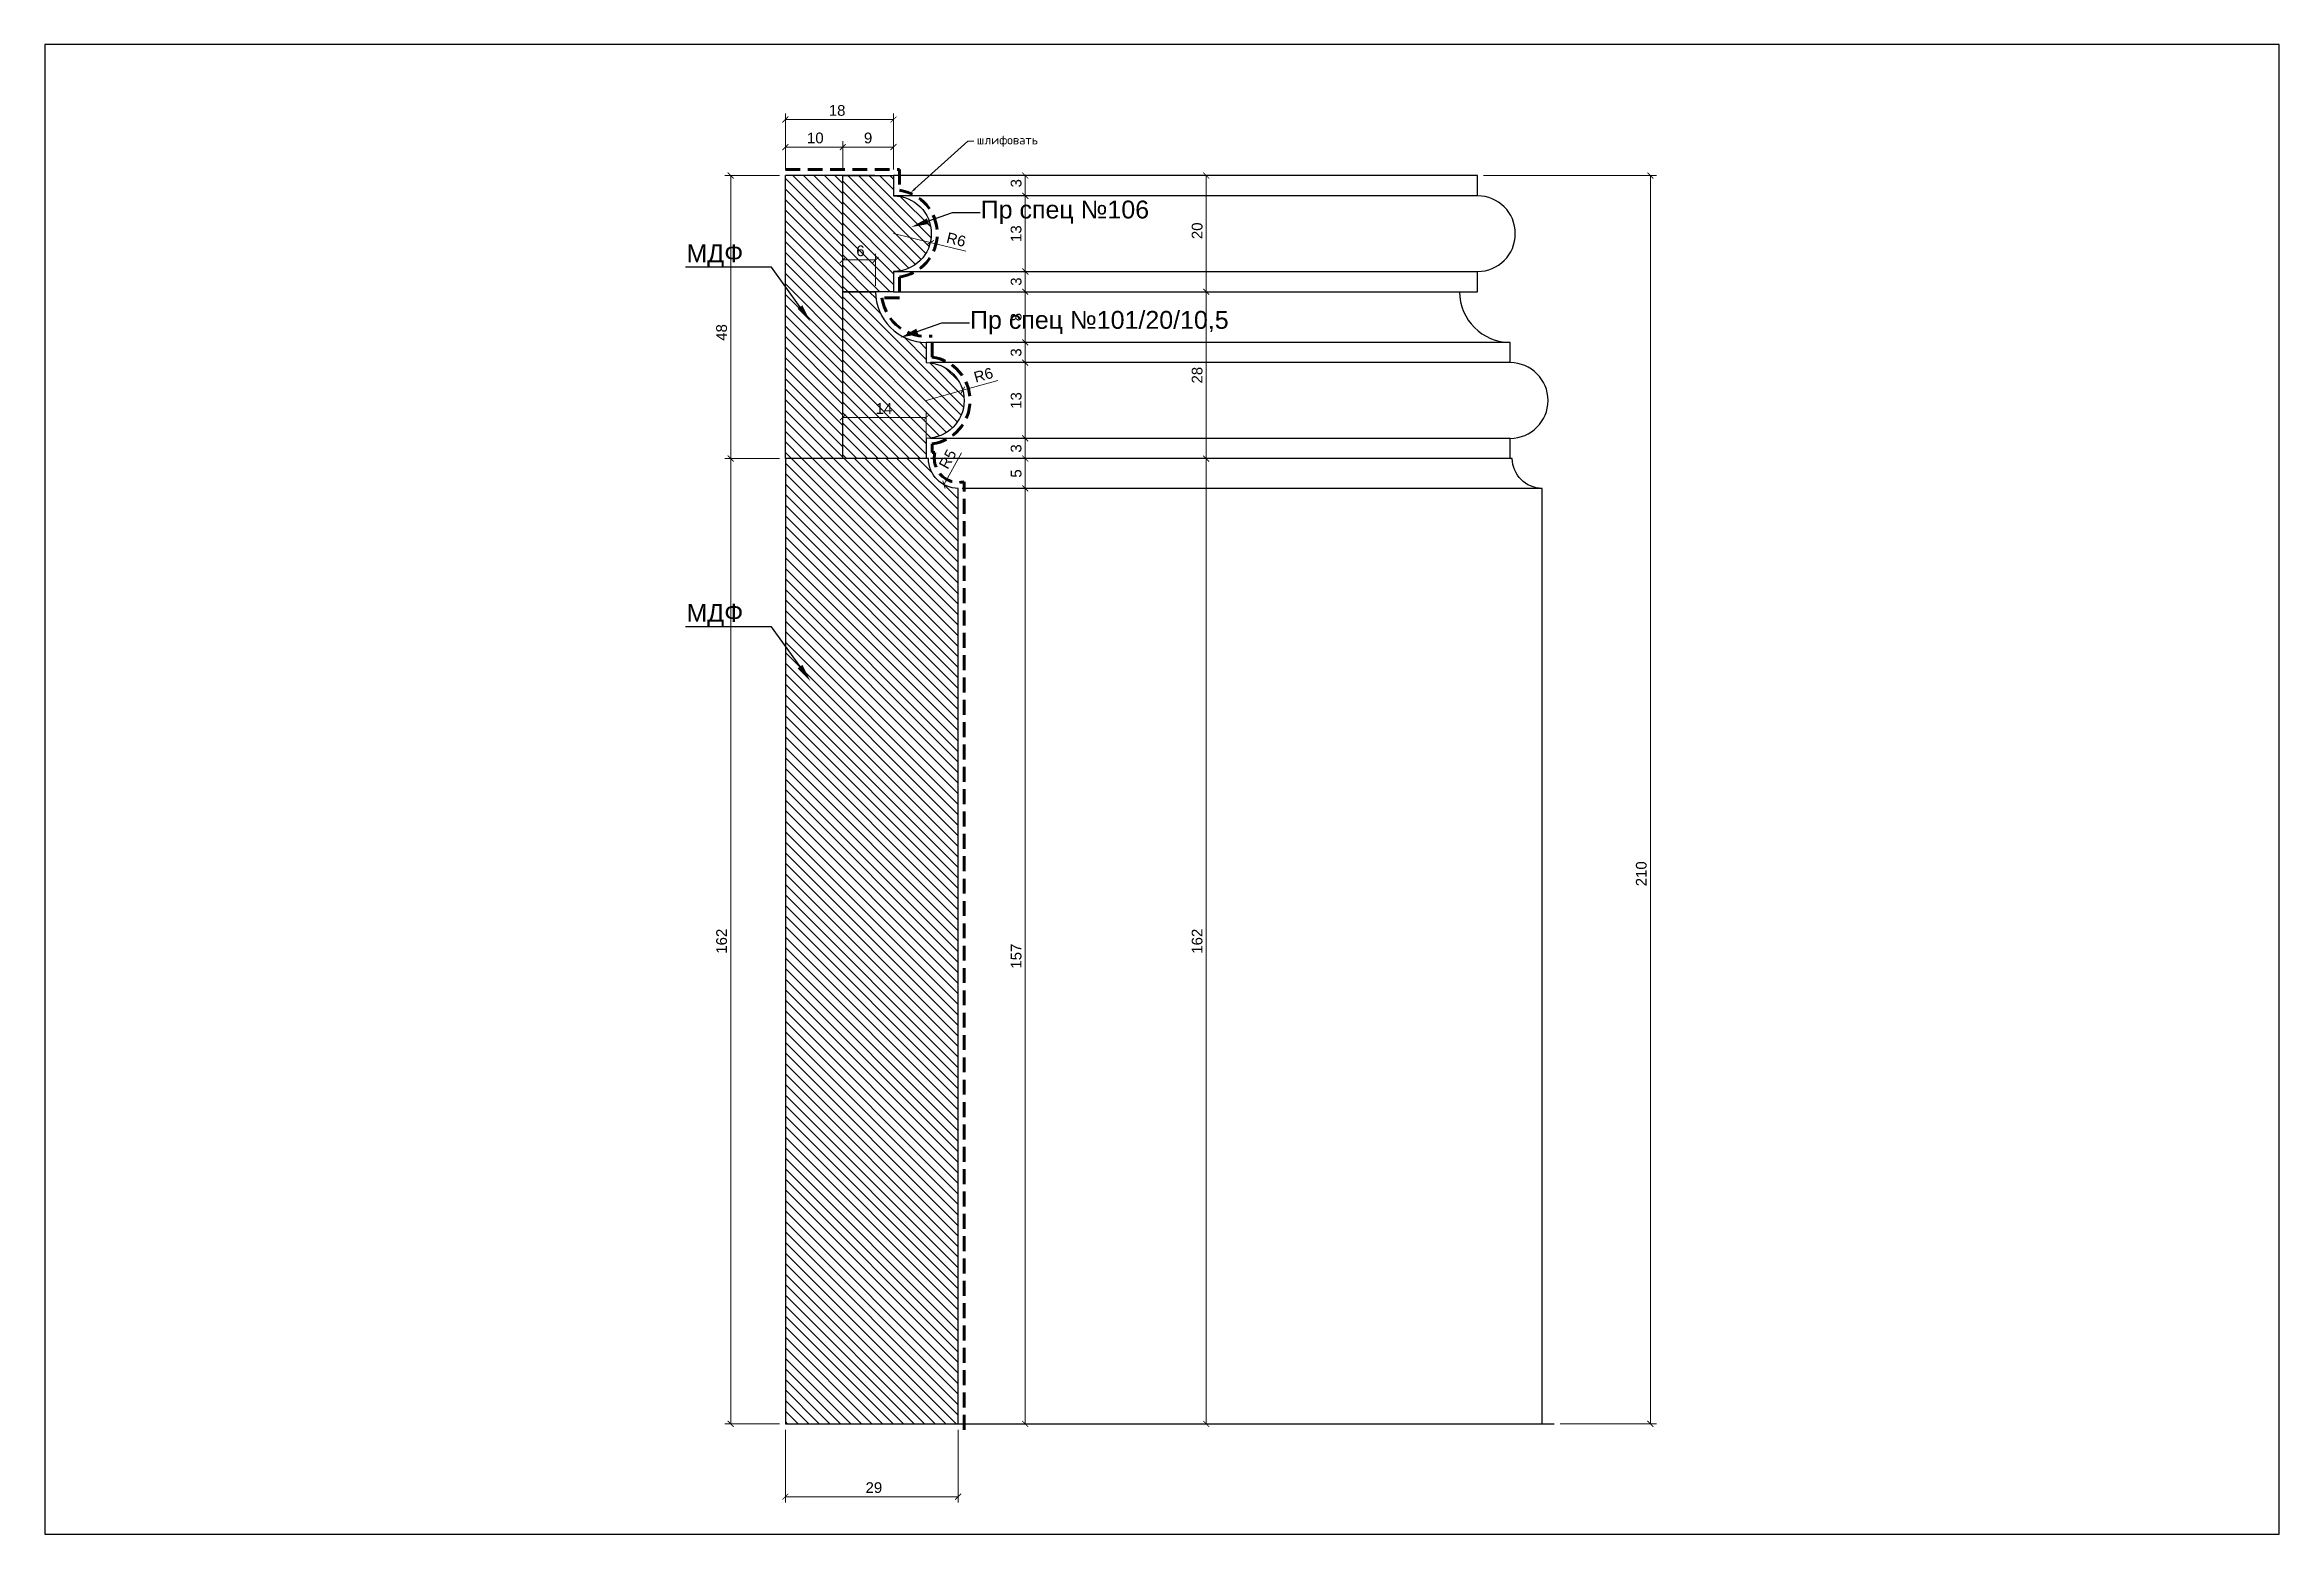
# Model space of a CAD drawing. Header units: inches. Extents: x 304 to 679, y -159 to 91.
import ezdxf
from ezdxf import colors
from ezdxf.entities.mleader import LeaderData, LeaderLine
from ezdxf.math import Vec2, Vec3

# ---------------------------------------------------------------- set-up
doc = ezdxf.new("R2010")
doc.units = ezdxf.units.IN
doc.header["$MEASUREMENT"] = 0
doc.linetypes.add('HIDDEN', pattern=[0.375, 0.25, -0.125])
doc.layers.add('Outside panel', color=7, linetype='Continuous', lineweight=18, true_color=0x7f5e57)
for name, color, linetype, lineweight in [('линия 15', 7, 'Continuous', 15), ('линия 50', 1, 'Continuous', 140), ('служебный слой РАЗМЕРЫ', 7, 'Continuous', 9)]:
    doc.layers.add(name, color=color, linetype=linetype, lineweight=lineweight)
doc.layers.add('размеры в модели', color=7, linetype='Continuous')
doc.styles.get("Standard").update_dxf_attribs({"font": 'arial.ttf'})
doc.styles.add('ЕСКД профили текст', font='isocpeur.ttf')
doc.dimstyles.new('M_1', dxfattribs={"dimtxt": 1.8, "dimasz": 1, "dimexe": 1, "dimexo": 1, "dimgap": 0.6, "dimtad": 1, "dimdec": 0, "dimdsep": 46, "dimtxsty": 'Standard', "dimblk": 'ARCHTICK', "dimcen": -5, "dimclrd": 7, "dimclre": 7, "dimclrt": 7, "dimadec": 0, "dimazin": 0, "dimtfac": 1, "dimtdec": 0, "dimtmove": 0, "dimatfit": 3, "dimfxl": 1, "dimtolj": 1, "dimtzin": 0, "dimlwd": 5, "dimlwe": 5, "dimarcsym": 0})
pattern_1 = [(135, (-309487.9368, 93915.8517), (-0.8838834765, -0.8838834765), [])]
pattern_2 = [(135, (-314362.8523, 92066.5728), (-0.8838834765, -0.8838834765), [])]

# ---------------------------------------------------------------- blocks, each defined once
blk = doc.blocks.new('_ArchTick')
at = {"color": 0, "linetype": 'ByBlock', "const_width": 0.15}
blk.add_lwpolyline([(-0.5, -0.5), (0.5, 0.5)], dxfattribs=at)
blk = doc.blocks.new('*D25')
at = {"layer": 'Defpoints', "color": 0, "ltscale": 1000, "transparency": 16777216}
for p in [(451.6, 28.74), (437.59, 21.83), (451.6, 21.83)]:
    blk.add_point(p, dxfattribs=at)
at = {"layer": 'линия 15', "color": 7, "lineweight": 5, "ltscale": 1000, "transparency": 16777216}
for p, q in [((437.59, 22.83), (437.59, 29.74)), ((437.59, 28.74), (451.6, 28.74)), ((451.6, 22.83), (451.6, 29.74))]:
    blk.add_line(p, q, dxfattribs=at)
at = {"layer": 'линия 15', "color": 7, "lineweight": 5, "ltscale": 1000, "transparency": 16777216, "rotation": 180}
blk.add_blockref('_ArchTick', (437.59, 28.74), dxfattribs=at)
at = {"layer": 'линия 15', "color": 7, "lineweight": 5, "ltscale": 1000, "transparency": 16777216}
blk.add_blockref('_ArchTick', (451.6, 28.74), dxfattribs=at)
at = {"layer": 'линия 15', "color": 7, "ltscale": 1000, "transparency": 16777216, "insert": (444.51, 30.24), "char_height": 1.8, "attachment_point": 5}
blk.add_mtext('\\A1;14', dxfattribs=at)
blk = doc.blocks.new('*D24')
at = {"layer": 'Defpoints', "color": 0, "ltscale": 1000, "transparency": 16777216}
for p in [(443.1, 55.17), (437.59, 49.83), (443.1, 49.83)]:
    blk.add_point(p, dxfattribs=at)
at = {"layer": 'линия 15', "color": 7, "lineweight": 5, "ltscale": 1000, "transparency": 16777216}
for p, q in [((437.59, 50.83), (437.59, 56.17)), ((437.59, 55.17), (443.1, 55.17)), ((443.1, 50.83), (443.1, 56.17))]:
    blk.add_line(p, q, dxfattribs=at)
at = {"layer": 'линия 15', "color": 7, "lineweight": 5, "ltscale": 1000, "transparency": 16777216, "rotation": 180}
blk.add_blockref('_ArchTick', (437.59, 55.17), dxfattribs=at)
at = {"layer": 'линия 15', "color": 7, "lineweight": 5, "ltscale": 1000, "transparency": 16777216}
blk.add_blockref('_ArchTick', (443.1, 55.17), dxfattribs=at)
at = {"layer": 'линия 15', "color": 7, "ltscale": 1000, "transparency": 16777216, "insert": (440.56, 56.69), "char_height": 1.8, "attachment_point": 5}
blk.add_mtext('\\A1;6', dxfattribs=at)
blk = doc.blocks.new('*D23')
at = {"layer": 'Defpoints', "color": 0, "ltscale": 1000, "transparency": 16777216}
for p in [(457, 21.88), (454.57, 17.45)]:
    blk.add_point(p, dxfattribs=at)
at = {"layer": 'линия 15', "color": 7, "lineweight": 5, "ltscale": 1000, "transparency": 16777216}
blk.add_line((457.51, 22.81), (454.57, 17.45), dxfattribs=at)
at = {"layer": 'линия 15', "color": 7, "lineweight": 5, "ltscale": 1000, "transparency": 16777216, "rotation": 241.2634910069768}
blk.add_blockref('_ArchTick', (454.57, 17.45), dxfattribs=at)
at = {"layer": 'линия 15', "color": 7, "ltscale": 1000, "transparency": 16777216, "insert": (455.19, 21.74), "char_height": 1.8, "attachment_point": 5, "rotation": 61.2635}
blk.add_mtext('\\A1;R5', dxfattribs=at)
blk = doc.blocks.new('*D22')
at = {"layer": 'Defpoints', "color": 0, "ltscale": 1000, "transparency": 16777216}
for p in [(456.95, 16.83), (456.95, -140.18), (468.21, -140.18)]:
    blk.add_point(p, dxfattribs=at)
at = {"layer": 'линия 15', "color": 7, "lineweight": 5, "ltscale": 1000, "transparency": 16777216}
for p, q in [((457.95, 16.83), (469.21, 16.83)), ((468.21, 16.83), (468.21, -140.18)), ((457.95, -140.18), (469.21, -140.18))]:
    blk.add_line(p, q, dxfattribs=at)
for p, rotation in [((468.21, 16.83), 90), ((468.21, -140.18), 270)]:
    blk.add_blockref('_ArchTick', p, dxfattribs=dict(at, rotation=rotation))
at = {"layer": 'линия 15', "color": 7, "ltscale": 1000, "transparency": 16777216, "insert": (466.69, -61.67), "char_height": 1.8, "attachment_point": 5, "rotation": 90}
blk.add_mtext('\\A1;157', dxfattribs=at)
blk = doc.blocks.new('*D21')
at = {"layer": 'Defpoints', "color": 0, "ltscale": 1000, "transparency": 16777216}
for p in [(451.95, 21.83), (456.95, 16.83), (468.21, 16.83)]:
    blk.add_point(p, dxfattribs=at)
at = {"layer": 'линия 15', "color": 7, "lineweight": 5, "ltscale": 1000, "transparency": 16777216}
for p, q in [((452.95, 21.83), (469.21, 21.83)), ((468.21, 21.83), (468.21, 16.83)), ((457.95, 16.83), (469.21, 16.83))]:
    blk.add_line(p, q, dxfattribs=at)
for p, rotation in [((468.21, 21.83), 90), ((468.21, 16.83), 270)]:
    blk.add_blockref('_ArchTick', p, dxfattribs=dict(at, rotation=rotation))
at = {"layer": 'линия 15', "color": 7, "ltscale": 1000, "transparency": 16777216, "insert": (466.69, 19.33), "char_height": 1.8, "attachment_point": 5, "rotation": 90}
blk.add_mtext('\\A1;5', dxfattribs=at)
blk = doc.blocks.new('*D20')
at = {"layer": 'Defpoints', "color": 0, "ltscale": 1000, "transparency": 16777216}
for p in [(451.6, 25.23), (451.95, 21.83), (468.21, 21.83)]:
    blk.add_point(p, dxfattribs=at)
at = {"layer": 'линия 15', "color": 7, "lineweight": 5, "ltscale": 1000, "transparency": 16777216}
for p, q in [((452.6, 25.23), (469.21, 25.23)), ((468.21, 25.23), (468.21, 21.83)), ((452.95, 21.83), (469.21, 21.83))]:
    blk.add_line(p, q, dxfattribs=at)
for p, rotation in [((468.21, 25.23), 90), ((468.21, 21.83), 270)]:
    blk.add_blockref('_ArchTick', p, dxfattribs=dict(at, rotation=rotation))
at = {"layer": 'линия 15', "color": 7, "ltscale": 1000, "transparency": 16777216, "insert": (466.69, 23.53), "char_height": 1.8, "attachment_point": 5, "rotation": 90}
blk.add_mtext('\\A1;3', dxfattribs=at)
blk = doc.blocks.new('*D19')
at = {"layer": 'Defpoints', "color": 0, "ltscale": 1000, "transparency": 16777216}
for p in [(451.6, 37.93), (451.6, 25.23), (468.21, 25.23)]:
    blk.add_point(p, dxfattribs=at)
at = {"layer": 'линия 15', "color": 7, "lineweight": 5, "ltscale": 1000, "transparency": 16777216}
for p, q in [((452.6, 37.93), (469.21, 37.93)), ((468.21, 37.93), (468.21, 25.23)), ((452.6, 25.23), (469.21, 25.23))]:
    blk.add_line(p, q, dxfattribs=at)
for p, rotation in [((468.21, 37.93), 90), ((468.21, 25.23), 270)]:
    blk.add_blockref('_ArchTick', p, dxfattribs=dict(at, rotation=rotation))
at = {"layer": 'линия 15', "color": 7, "ltscale": 1000, "transparency": 16777216, "insert": (466.69, 31.58), "char_height": 1.8, "attachment_point": 5, "rotation": 90}
blk.add_mtext('\\A1;13', dxfattribs=at)
blk = doc.blocks.new('*D18')
at = {"layer": 'Defpoints', "color": 0, "ltscale": 1000, "transparency": 16777216}
for p in [(451.6, 41.33), (451.6, 37.93), (468.21, 37.93)]:
    blk.add_point(p, dxfattribs=at)
at = {"layer": 'линия 15', "color": 7, "lineweight": 5, "ltscale": 1000, "transparency": 16777216}
for p, q in [((452.6, 41.33), (469.21, 41.33)), ((468.21, 41.33), (468.21, 37.93)), ((452.6, 37.93), (469.21, 37.93))]:
    blk.add_line(p, q, dxfattribs=at)
for p, rotation in [((468.21, 41.33), 90), ((468.21, 37.93), 270)]:
    blk.add_blockref('_ArchTick', p, dxfattribs=dict(at, rotation=rotation))
at = {"layer": 'линия 15', "color": 7, "ltscale": 1000, "transparency": 16777216, "insert": (466.69, 39.63), "char_height": 1.8, "attachment_point": 5, "rotation": 90}
blk.add_mtext('\\A1;3', dxfattribs=at)
blk = doc.blocks.new('*D17')
at = {"layer": 'Defpoints', "color": 0, "ltscale": 1000, "transparency": 16777216}
for p in [(446.1, 49.83), (451.6, 41.33), (468.21, 41.33)]:
    blk.add_point(p, dxfattribs=at)
at = {"layer": 'линия 15', "color": 7, "lineweight": 5, "ltscale": 1000, "transparency": 16777216}
for p, q in [((447.1, 49.83), (469.21, 49.83)), ((468.21, 49.83), (468.21, 41.33)), ((452.6, 41.33), (469.21, 41.33))]:
    blk.add_line(p, q, dxfattribs=at)
for p, rotation in [((468.21, 49.83), 90), ((468.21, 41.33), 270)]:
    blk.add_blockref('_ArchTick', p, dxfattribs=dict(at, rotation=rotation))
at = {"layer": 'линия 15', "color": 7, "ltscale": 1000, "transparency": 16777216, "insert": (466.69, 45.58), "char_height": 1.8, "attachment_point": 5, "rotation": 90}
blk.add_mtext('\\A1;8', dxfattribs=at)
blk = doc.blocks.new('*D16')
at = {"layer": 'Defpoints', "color": 0, "ltscale": 1000, "transparency": 16777216}
for p in [(446.1, 53.23), (446.1, 49.83), (468.21, 49.83)]:
    blk.add_point(p, dxfattribs=at)
at = {"layer": 'линия 15', "color": 7, "lineweight": 5, "ltscale": 1000, "transparency": 16777216}
for p, q in [((447.1, 53.23), (469.21, 53.23)), ((468.21, 53.23), (468.21, 49.83)), ((447.1, 49.83), (469.21, 49.83))]:
    blk.add_line(p, q, dxfattribs=at)
for p, rotation in [((468.21, 53.23), 90), ((468.21, 49.83), 270)]:
    blk.add_blockref('_ArchTick', p, dxfattribs=dict(at, rotation=rotation))
at = {"layer": 'линия 15', "color": 7, "ltscale": 1000, "transparency": 16777216, "insert": (466.69, 51.53), "char_height": 1.8, "attachment_point": 5, "rotation": 90}
blk.add_mtext('\\A1;3', dxfattribs=at)
blk = doc.blocks.new('*D15')
at = {"layer": 'Defpoints', "color": 0, "ltscale": 1000, "transparency": 16777216}
for p in [(446.1, 65.93), (446.1, 53.23), (468.21, 53.23)]:
    blk.add_point(p, dxfattribs=at)
at = {"layer": 'линия 15', "color": 7, "lineweight": 5, "ltscale": 1000, "transparency": 16777216}
for p, q in [((447.1, 65.93), (469.21, 65.93)), ((468.21, 65.93), (468.21, 53.23)), ((447.1, 53.23), (469.21, 53.23))]:
    blk.add_line(p, q, dxfattribs=at)
for p, rotation in [((468.21, 65.93), 90), ((468.21, 53.23), 270)]:
    blk.add_blockref('_ArchTick', p, dxfattribs=dict(at, rotation=rotation))
at = {"layer": 'линия 15', "color": 7, "ltscale": 1000, "transparency": 16777216, "insert": (466.69, 59.58), "char_height": 1.8, "attachment_point": 5, "rotation": 90}
blk.add_mtext('\\A1;13', dxfattribs=at)
blk = doc.blocks.new('*D14')
at = {"layer": 'Defpoints', "color": 0, "ltscale": 1000, "transparency": 16777216}
for p in [(446.1, 69.33), (446.1, 65.93), (468.21, 65.93)]:
    blk.add_point(p, dxfattribs=at)
at = {"layer": 'линия 15', "color": 7, "lineweight": 5, "ltscale": 1000, "transparency": 16777216}
for p, q in [((447.1, 69.33), (469.21, 69.33)), ((468.21, 69.33), (468.21, 65.93)), ((447.1, 65.93), (469.21, 65.93))]:
    blk.add_line(p, q, dxfattribs=at)
for p, rotation in [((468.21, 69.33), 90), ((468.21, 65.93), 270)]:
    blk.add_blockref('_ArchTick', p, dxfattribs=dict(at, rotation=rotation))
at = {"layer": 'линия 15', "color": 7, "ltscale": 1000, "transparency": 16777216, "insert": (466.69, 68.04), "char_height": 1.8, "attachment_point": 5, "rotation": 90}
blk.add_mtext('\\A1;3', dxfattribs=at)
blk = doc.blocks.new('*D13')
at = {"layer": 'Defpoints', "color": 0, "ltscale": 1000, "transparency": 16777216}
for p in [(446.1, 59.58), (452.27, 58.08)]:
    blk.add_point(p, dxfattribs=at)
at = {"layer": 'линия 15', "color": 7, "lineweight": 5, "ltscale": 1000, "transparency": 16777216}
for p in [(446.1, 59.58), (458.26, 56.62)]:
    blk.add_line(p, (452.27, 58.08), dxfattribs=at)
at = {"layer": 'линия 15', "color": 7, "lineweight": 5, "ltscale": 1000, "transparency": 16777216, "rotation": 166.3075745277135}
blk.add_blockref('_ArchTick', (452.27, 58.08), dxfattribs=at)
at = {"layer": 'линия 15', "color": 7, "ltscale": 1000, "transparency": 16777216, "insert": (456.62, 58.58), "char_height": 1.8, "attachment_point": 5, "rotation": 346.3076}
blk.add_mtext('\\A1;R6', dxfattribs=at)
blk = doc.blocks.new('*D12')
at = {"layer": 'Defpoints', "color": 0, "ltscale": 1000, "transparency": 16777216}
for p in [(451.6, 31.58), (457.71, 33.29)]:
    blk.add_point(p, dxfattribs=at)
at = {"layer": 'линия 15', "color": 7, "lineweight": 5, "ltscale": 1000, "transparency": 16777216}
for p in [(463.59, 34.94), (451.6, 31.58)]:
    blk.add_line(p, (457.71, 33.29), dxfattribs=at)
at = {"layer": 'линия 15', "color": 7, "lineweight": 5, "ltscale": 1000, "transparency": 16777216, "rotation": 195.6481996173032}
blk.add_blockref('_ArchTick', (457.71, 33.29), dxfattribs=at)
at = {"layer": 'линия 15', "color": 7, "ltscale": 1000, "transparency": 16777216, "insert": (461.2, 35.85), "char_height": 1.8, "attachment_point": 5, "rotation": 15.6482}
blk.add_mtext('\\A1;R6', dxfattribs=at)
blk = doc.blocks.new('*D11')
at = {"color": 7, "lineweight": 5, "ltscale": 1000, "transparency": 16777216}
for p, q in [((545.1, 69.33), (574.12, 69.33)), ((573.12, 69.33), (573.12, -140.17)), ((557.95, -140.17), (574.12, -140.17))]:
    blk.add_line(p, q, dxfattribs=at)
at = {"layer": 'Defpoints', "color": 0, "ltscale": 1000, "transparency": 16777216}
for p in [(544.1, 69.33), (556.95, -140.17), (573.12, -140.17)]:
    blk.add_point(p, dxfattribs=at)
at = {"color": 7, "lineweight": 5, "ltscale": 1000, "transparency": 16777216}
for p, rotation in [((573.12, 69.33), 90), ((573.12, -140.17), 270)]:
    blk.add_blockref('_ArchTick', p, dxfattribs=dict(at, rotation=rotation))
at = {"color": 7, "ltscale": 1000, "transparency": 16777216, "insert": (571.6, -47.85), "char_height": 1.8, "attachment_point": 5, "rotation": 90}
blk.add_mtext('\\A1;210', dxfattribs=at)
blk = doc.blocks.new('*D10')
at = {"layer": 'Defpoints', "color": 0, "ltscale": 1000, "transparency": 16777216}
for p in [(446.1, 74.11), (437.59, 69.33), (446.1, 69.33)]:
    blk.add_point(p, dxfattribs=at)
at = {"layer": 'линия 15', "color": 7, "lineweight": 5, "ltscale": 1000, "transparency": 16777216}
for p, q in [((437.59, 70.33), (437.59, 75.11)), ((446.1, 70.33), (446.1, 75.11)), ((437.59, 74.11), (446.1, 74.11))]:
    blk.add_line(p, q, dxfattribs=at)
at = {"layer": 'линия 15', "color": 7, "lineweight": 5, "ltscale": 1000, "transparency": 16777216, "rotation": 180}
blk.add_blockref('_ArchTick', (437.59, 74.11), dxfattribs=at)
at = {"layer": 'линия 15', "color": 7, "lineweight": 5, "ltscale": 1000, "transparency": 16777216}
blk.add_blockref('_ArchTick', (446.1, 74.11), dxfattribs=at)
at = {"layer": 'линия 15', "color": 7, "ltscale": 1000, "transparency": 16777216, "insert": (441.84, 75.63), "char_height": 1.8, "attachment_point": 5}
blk.add_mtext('\\A1;9', dxfattribs=at)
blk = doc.blocks.new('*D9')
at = {"layer": 'Defpoints', "color": 0, "ltscale": 1000, "transparency": 16777216}
for p in [(437.59, 74.11), (427.95, 69.33), (437.59, 69.33)]:
    blk.add_point(p, dxfattribs=at)
at = {"layer": 'линия 15', "color": 7, "lineweight": 5, "ltscale": 1000, "transparency": 16777216}
for p, q in [((427.95, 70.33), (427.95, 75.11)), ((437.59, 70.33), (437.59, 75.11)), ((427.95, 74.11), (437.59, 74.11))]:
    blk.add_line(p, q, dxfattribs=at)
at = {"layer": 'линия 15', "color": 7, "lineweight": 5, "ltscale": 1000, "transparency": 16777216, "rotation": 180}
blk.add_blockref('_ArchTick', (427.95, 74.11), dxfattribs=at)
at = {"layer": 'линия 15', "color": 7, "lineweight": 5, "ltscale": 1000, "transparency": 16777216}
blk.add_blockref('_ArchTick', (437.59, 74.11), dxfattribs=at)
at = {"layer": 'линия 15', "color": 7, "ltscale": 1000, "transparency": 16777216, "insert": (432.98, 75.63), "char_height": 1.8, "attachment_point": 5}
blk.add_mtext('\\A1;10', dxfattribs=at)
blk = doc.blocks.new('*D8')
at = {"layer": 'Defpoints', "color": 0, "ltscale": 1000, "transparency": 16777216}
for p in [(427.95, 21.83), (418.78, -140.17), (427.95, -140.17)]:
    blk.add_point(p, dxfattribs=at)
at = {"layer": 'линия 15', "color": 7, "lineweight": 5, "ltscale": 1000, "transparency": 16777216}
for p, q in [((426.95, 21.83), (417.78, 21.83)), ((418.78, 21.83), (418.78, -140.17)), ((426.95, -140.17), (417.78, -140.17))]:
    blk.add_line(p, q, dxfattribs=at)
for p, rotation in [((418.78, 21.83), 90), ((418.78, -140.17), 270)]:
    blk.add_blockref('_ArchTick', p, dxfattribs=dict(at, rotation=rotation))
at = {"layer": 'линия 15', "color": 7, "ltscale": 1000, "transparency": 16777216, "insert": (417.26, -59.17), "char_height": 1.8, "attachment_point": 5, "rotation": 90}
blk.add_mtext('\\A1;162', dxfattribs=at)
blk = doc.blocks.new('*D7')
at = {"layer": 'Defpoints', "color": 0, "ltscale": 1000, "transparency": 16777216}
for p in [(427.95, 69.33), (418.78, 21.83), (427.95, 21.83)]:
    blk.add_point(p, dxfattribs=at)
at = {"layer": 'линия 15', "color": 7, "lineweight": 5, "ltscale": 1000, "transparency": 16777216}
for p, q in [((426.95, 69.33), (417.78, 69.33)), ((418.78, 69.33), (418.78, 21.83)), ((426.95, 21.83), (417.78, 21.83))]:
    blk.add_line(p, q, dxfattribs=at)
for p, rotation in [((418.78, 69.33), 90), ((418.78, 21.83), 270)]:
    blk.add_blockref('_ArchTick', p, dxfattribs=dict(at, rotation=rotation))
at = {"layer": 'линия 15', "color": 7, "ltscale": 1000, "transparency": 16777216, "insert": (417.26, 43), "char_height": 1.8, "attachment_point": 5, "rotation": 90}
blk.add_mtext('\\A1;48', dxfattribs=at)
blk = doc.blocks.new('*D6')
at = {"layer": 'Defpoints', "color": 0, "ltscale": 1000, "transparency": 16777216}
for p in [(427.95, -140.17), (456.95, -140.17), (456.95, -152.39)]:
    blk.add_point(p, dxfattribs=at)
at = {"layer": 'линия 15', "color": 7, "lineweight": 5, "ltscale": 1000, "transparency": 16777216}
for p, q in [((427.95, -141.17), (427.95, -153.39)), ((456.95, -141.17), (456.95, -153.39)), ((427.95, -152.39), (456.95, -152.39))]:
    blk.add_line(p, q, dxfattribs=at)
at = {"layer": 'линия 15', "color": 7, "lineweight": 5, "ltscale": 1000, "transparency": 16777216, "rotation": 180}
blk.add_blockref('_ArchTick', (427.95, -152.39), dxfattribs=at)
at = {"layer": 'линия 15', "color": 7, "lineweight": 5, "ltscale": 1000, "transparency": 16777216}
blk.add_blockref('_ArchTick', (456.95, -152.39), dxfattribs=at)
at = {"layer": 'линия 15', "color": 7, "ltscale": 1000, "transparency": 16777216, "insert": (442.81, -150.88), "char_height": 1.8, "attachment_point": 5}
blk.add_mtext('\\A1;29', dxfattribs=at)
blk = doc.blocks.new('*D5')
at = {"layer": 'Defpoints', "color": 0, "ltscale": 1000, "transparency": 16777216}
for p in [(446.1, 78.74), (427.95, 69.33), (446.1, 69.33)]:
    blk.add_point(p, dxfattribs=at)
at = {"layer": 'линия 15', "color": 7, "lineweight": 5, "ltscale": 1000, "transparency": 16777216}
for p, q in [((427.95, 70.33), (427.95, 79.74)), ((446.1, 70.33), (446.1, 79.74)), ((427.95, 78.74), (446.1, 78.74))]:
    blk.add_line(p, q, dxfattribs=at)
at = {"layer": 'линия 15', "color": 7, "lineweight": 5, "ltscale": 1000, "transparency": 16777216, "rotation": 180}
blk.add_blockref('_ArchTick', (427.95, 78.74), dxfattribs=at)
at = {"layer": 'линия 15', "color": 7, "lineweight": 5, "ltscale": 1000, "transparency": 16777216}
blk.add_blockref('_ArchTick', (446.1, 78.74), dxfattribs=at)
at = {"layer": 'линия 15', "color": 7, "ltscale": 1000, "transparency": 16777216, "insert": (436.64, 80.25), "char_height": 1.8, "attachment_point": 5}
blk.add_mtext('\\A1;18', dxfattribs=at)
blk = doc.blocks.new('*D4')
at = {"layer": 'Defpoints', "color": 0, "ltscale": 1000, "transparency": 16777216}
for p in [(451.95, 21.83), (456.95, -140.17), (498.58, -140.17)]:
    blk.add_point(p, dxfattribs=at)
at = {"layer": 'линия 15', "color": 7, "lineweight": 5, "ltscale": 1000, "transparency": 16777216}
for p, q in [((452.95, 21.83), (499.58, 21.83)), ((498.58, 21.83), (498.58, -140.17)), ((457.95, -140.17), (499.58, -140.17))]:
    blk.add_line(p, q, dxfattribs=at)
for p, rotation in [((498.58, 21.83), 90), ((498.58, -140.17), 270)]:
    blk.add_blockref('_ArchTick', p, dxfattribs=dict(at, rotation=rotation))
at = {"layer": 'линия 15', "color": 7, "ltscale": 1000, "transparency": 16777216, "insert": (497.06, -59.17), "char_height": 1.8, "attachment_point": 5, "rotation": 90}
blk.add_mtext('\\A1;162', dxfattribs=at)
blk = doc.blocks.new('*D3')
at = {"layer": 'Defpoints', "color": 0, "ltscale": 1000, "transparency": 16777216}
for p in [(446.1, 49.83), (451.95, 21.83), (498.58, 21.83)]:
    blk.add_point(p, dxfattribs=at)
at = {"layer": 'линия 15', "color": 7, "lineweight": 5, "ltscale": 1000, "transparency": 16777216}
for p, q in [((447.1, 49.83), (499.58, 49.83)), ((498.58, 49.83), (498.58, 21.83)), ((452.95, 21.83), (499.58, 21.83))]:
    blk.add_line(p, q, dxfattribs=at)
for p, rotation in [((498.58, 49.83), 90), ((498.58, 21.83), 270)]:
    blk.add_blockref('_ArchTick', p, dxfattribs=dict(at, rotation=rotation))
at = {"layer": 'линия 15', "color": 7, "ltscale": 1000, "transparency": 16777216, "insert": (497.06, 35.83), "char_height": 1.8, "attachment_point": 5, "rotation": 90}
blk.add_mtext('\\A1;28', dxfattribs=at)
blk = doc.blocks.new('*D2')
at = {"layer": 'Defpoints', "color": 0, "ltscale": 1000, "transparency": 16777216}
for p in [(446.1, 69.33), (446.1, 49.83), (498.58, 49.83)]:
    blk.add_point(p, dxfattribs=at)
at = {"layer": 'линия 15', "color": 7, "lineweight": 5, "ltscale": 1000, "transparency": 16777216}
for p, q in [((447.1, 69.33), (499.58, 69.33)), ((498.58, 69.33), (498.58, 49.83)), ((447.1, 49.83), (499.58, 49.83))]:
    blk.add_line(p, q, dxfattribs=at)
for p, rotation in [((498.58, 69.33), 90), ((498.58, 49.83), 270)]:
    blk.add_blockref('_ArchTick', p, dxfattribs=dict(at, rotation=rotation))
at = {"layer": 'линия 15', "color": 7, "ltscale": 1000, "transparency": 16777216, "insert": (497.06, 60.06), "char_height": 1.8, "attachment_point": 5, "rotation": 90}
blk.add_mtext('\\A1;20', dxfattribs=at)

msp = doc.modelspace()

# ---------------------------------------------------------------- hatches: boundary and pattern name
at = {"layer": 'Outside panel', "ltscale": 1000}
h = msp.add_hatch(dxfattribs=at)
h.set_pattern_fill('ANSI31', color=5, scale=10, angle=90)
h.set_pattern_definition(pattern_1)
h.paths.add_polyline_path([(437.59, 69.33), (427.95, 69.33), (427.95, 21.83), (437.59, 21.83), (437.59, 49.83), (437.59, 49.83)])
h = msp.add_hatch(dxfattribs=at)
h.set_pattern_fill('ANSI31', color=256, scale=10, angle=90)
h.set_pattern_definition(pattern_2)
h.paths.add_polyline_path([(446.1, 65.93), (446.1, 69.33), (437.59, 69.33), (437.59, 49.83), (443.1, 49.83), (446.1, 49.83), (446.1, 53.23, 1)])
h = msp.add_hatch(dxfattribs=at)
h.set_pattern_fill('ANSI31', color=256, scale=10, angle=90)
h.set_pattern_definition(pattern_2)
h.paths.add_polyline_path([(451.6, 41.33, -0.414213), (443.1, 49.83), (437.59, 49.83), (437.59, 21.83), (451.6, 21.83), (451.6, 25.23, 1), (451.6, 37.93)])
h = msp.add_hatch(dxfattribs=at)
h.set_pattern_fill('ANSI31', color=5, scale=10, angle=90)
h.set_pattern_definition(pattern_1)
h.paths.add_polyline_path([(456.95, 16.83, -0.407784), (451.95, 21.83), (427.95, 21.83), (427.95, -140.17), (456.95, -140.17)])

# ---------------------------------------------------------------- linework, layer by layer
at = {"linetype": 'Continuous', "lineweight": 30}
for p in [(442.95, 69.33), (427.95, 21.83)]:
    msp.add_line(p, (427.95, 69.33), dxfattribs=at)
at = {"color": 7, "extrusion": (0, 1, 0)}
for p, q in [((544.1, 69.33), (446.1, 69.33)), ((544.1, 65.93), (544.1, 69.33)), ((544.1, 49.83), (544.1, 53.23)), ((541.1, 49.82), (544.1, 49.83)), ((549.6, 37.93), (549.6, 41.33)), ((549.6, 21.83), (549.6, 25.23))]:
    msp.add_line(p, q, dxfattribs=at)
at = {"linetype": 'Continuous', "extrusion": (0, 1, 0)}
for p, q in [((544.1, 65.93), (446.1, 65.93)), ((446.1, 53.23), (544.1, 53.23)), ((446.1, 49.83), (544.1, 49.83)), ((549.6, 41.33), (451.6, 41.33)), ((549.6, 37.93), (452.3, 37.93)), ((549.6, 25.23), (452.3, 25.23)), ((549.6, 21.83), (452.3, 21.83)), ((554.95, 16.83), (457.65, 16.83)), ((439.95, -140.18), (536.95, -140.18)), ((449.95, -140.17), (551.95, -140.17)), ((536.95, -140.17), (536.95, -140.18)), ((551.95, -140.17), (556.95, -140.17))]:
    msp.add_line(p, q, dxfattribs=at)
at = {"color": 6, "ltscale": 1000}
msp.add_lwpolyline([(303.66, -158.7), (678.66, -158.7), (678.66, 91.3), (303.66, 91.3)], close=True, dxfattribs=at)
at = {"linetype": 'Continuous', "lineweight": 30}
for points in [[(442.95, 69.33), (427.95, 69.33)], [(444.1, 49.83), (444.1, 49.83)]]:
    msp.add_lwpolyline(points, dxfattribs=at)
for points in [[(446.1, 69.33), (446.1, 65.93, -1), (446.1, 53.23), (446.1, 49.83), (437.59, 49.83), (437.59, 69.33)], [(451.95, 21.83), (427.95, 21.83), (427.95, -140.17), (456.95, -140.17), (456.95, 16.83, -0.407784)]]:
    msp.add_lwpolyline(points, format="xyb", close=True, dxfattribs=at)
msp.add_lwpolyline([(437.59, 49.83), (443.1, 49.83, 0.414214), (451.6, 41.33), (451.6, 37.93, -1), (451.6, 25.23), (451.6, 21.83), (448.09, 21.83), (448.09, 21.83), (437.59, 21.83), (437.59, 49.83)], format="xyb", dxfattribs=at)
at = {"color": 7}
msp.add_lwpolyline([(456.95, -140.17), (554.95, -140.17), (554.95, 16.83, -0.407784), (549.95, 21.83), (549.6, 21.83)], format="xyb", dxfattribs=at)
for centre, radius, start, end in [((544.1, 59.58), 6.35, 270, 90), ((549.6, 49.83), 8.5, 180.0436, 270), ((549.6, 31.58), 6.35, 270, 90)]:
    msp.add_arc(centre, radius, start, end, dxfattribs=at)
at = {"layer": 'линия 50', "color": 1, "linetype": 'HIDDEN', "ltscale": 10, "true_color": 0xff0909}
for points in [[(427.95, 70.33), (447.1, 70.33), (447.1, 66.86, -0.872054), (447.1, 52.3), (447.1, 48.83), (444.16, 48.83)], [(457.95, -141.17), (457.95, 17.94, -0.559618), (453.06, 22.83), (452.6, 22.83), (452.6, 24.3, 0.872054), (452.6, 38.86), (452.6, 42.4, -0.414213), (444.16, 48.83)]]:
    msp.add_lwpolyline(points, format="xyb", dxfattribs=at)

# ---------------------------------------------------------------- dimensions: what is measured, and where the dimension line sits
at = {"color": 7, "ltscale": 1000}
dim = msp.add_linear_dim(base=(573.1162, -140.1719), p1=(544.0955, 69.3345), p2=(556.9457, -140.1719), angle=90, dimstyle='M_1', dxfattribs=at)
dim.commit()
dim.dimension.update_dxf_attribs({"geometry": '*D11', "text_midpoint": (573.1162, -47.8502), "dimtype": 128})
at = {"layer": 'линия 15', "color": 7, "ltscale": 1000}
for base, p1, p2, picture, middle in [((446.1, 78.74), (427.95, 69.33), (446.1, 69.33), '*D5', (436.64, 78.74)), ((437.59, 74.11), (427.95, 69.33), (437.59, 69.33), '*D9', (432.98, 74.11)), ((443.1, 55.17), (437.59, 49.83), (443.1, 49.83), '*D24', (440.56, 55.17)), ((451.6, 28.74), (437.59, 21.83), (451.6, 21.83), '*D25', (444.51, 28.74)), ((456.95, -152.39), (427.95, -140.17), (456.95, -140.17), '*D6', (442.81, -152.39))]:
    dim = msp.add_linear_dim(base=base, p1=p1, p2=p2, dimstyle='M_1', dxfattribs=at)
    dim.commit()
    dim.dimension.update_dxf_attribs({"geometry": picture, "text_midpoint": middle, "dimtype": 128})
dim = msp.add_linear_dim(base=(446.1, 74.11), p1=(437.59, 69.33), p2=(446.1, 69.33), dimstyle='M_1', dxfattribs=at)
dim.commit()
dim.dimension.update_dxf_attribs({"geometry": '*D10', "text_midpoint": (441.84, 75.63)})
for base, p1, p2, picture, middle in [((418.7771, 21.8272), (427.9457, 69.3295), (427.9457, 21.8272), '*D7', (418.7771, 43.0011)), ((468.21, 65.93), (446.1, 69.33), (446.1, 65.93), '*D14', (468.21, 68.04)), ((498.5823, 49.828), (446.0957, 69.3299), (446.0957, 49.828), '*D2', (498.5823, 60.0602))]:
    dim = msp.add_linear_dim(base=base, p1=p1, p2=p2, angle=90, dimstyle='M_1', dxfattribs=at)
    dim.commit()
    dim.dimension.update_dxf_attribs({"geometry": picture, "text_midpoint": middle, "dimtype": 128})
for base, p1, p2, picture, middle in [((468.21, 53.23), (446.1, 65.93), (446.1, 53.23), '*D15', (466.69, 59.58)), ((468.21, 49.83), (446.1, 53.23), (446.1, 49.83), '*D16', (466.69, 51.53)), ((468.2085, 41.3281), (446.0957, 49.828), (451.5955, 41.3281), '*D17', (466.6894, 45.578)), ((498.58, 21.83), (446.1, 49.83), (451.95, 21.83), '*D3', (497.06, 35.83)), ((468.21, 37.93), (451.6, 41.33), (451.6, 37.93), '*D18', (466.69, 39.63)), ((468.21, 25.23), (451.6, 37.93), (451.6, 25.23), '*D19', (466.69, 31.58)), ((468.21, 21.83), (451.6, 25.23), (451.95, 21.83), '*D20', (466.69, 23.53)), ((418.78, -140.17), (427.95, 21.83), (427.95, -140.17), '*D8', (417.26, -59.17)), ((468.21, 16.83), (451.95, 21.83), (456.95, 16.83), '*D21', (466.69, 19.33)), ((498.58, -140.17), (451.95, 21.83), (456.95, -140.17), '*D4', (497.06, -59.17)), ((468.21, -140.18), (456.95, 16.83), (456.95, -140.18), '*D22', (466.69, -61.67))]:
    dim = msp.add_linear_dim(base=base, p1=p1, p2=p2, angle=90, dimstyle='M_1', dxfattribs=at)
    dim.commit()
    dim.dimension.update_dxf_attribs({"geometry": picture, "text_midpoint": middle})
for center, mpoint, picture, middle in [((446.1, 59.58), (452.27, 58.08), '*D13', (456.26, 57.1)), ((457, 21.88), (454.57, 17.45), '*D23', (456.52, 21.01))]:
    dim = msp.add_radius_dim(center=center, mpoint=mpoint, dimstyle='M_1', dxfattribs=at)
    dim.commit()
    dim.dimension.update_dxf_attribs({"geometry": picture, "text_midpoint": middle, "dimtype": 132})
dim = msp.add_radius_dim(center=(451.6, 31.58), mpoint=(457.71, 33.29), dimstyle='M_1', dxfattribs=at)
dim.commit()
dim.dimension.update_dxf_attribs({"geometry": '*D12', "text_midpoint": (461.2, 35.85)})

# ---------------------------------------------------------------- leaders
at = {"layer": 'размеры в модели', "color": 7, "ltscale": 1000}
ml = msp.add_multileader_mtext('Standard', dxfattribs=at)
ml.set_content('\\A1;Пр спец №106 ', color=7)
ml.set_leader_properties()
ml.build(insert=Vec2(0, 0))
ml.multileader.update_dxf_attribs({"text_right_attachment_type": 6, "dogleg_length": 0.36, "arrow_head_size": 3})
ctx = ml.context
ctx.base_point, ctx.char_height, ctx.arrow_head_size, ctx.landing_gap_size, ctx.plane_origin = Vec3(460.65, 63.15), 3, 3, 0.09, Vec3(422, 56.09)
ctx.right_attachment = 6
notes = []
notes.append((ctx, [(1, (1, 1, 0), (455.98, 63.15), (1, 0), 4.68, [(0, [(449.06, 60.67)], 0, [])])]))
ctx.mtext.insert, ctx.mtext.flow_direction = Vec3(460.74, 65.13), 5
ml = msp.add_multileader_mtext('Standard', dxfattribs=at)
ml.set_content('\\A1;МДФ', color=7)
ml.set_leader_properties()
ml.build(insert=Vec2(0, 0))
ml.multileader.update_dxf_attribs({"text_right_attachment_type": 6, "dogleg_length": 0.36, "arrow_head_size": 3})
ctx = ml.context
ctx.base_point, ctx.char_height, ctx.arrow_head_size, ctx.landing_gap_size, ctx.plane_origin = Vec3(411.75, 55.79), 3, 3, 0.09, Vec3(407.58, 48.8)
ctx.right_attachment, ctx.text_align_type = 6, 2
notes.append((ctx, [(0, (1, 1, 0), (425.64, 53.94), (-1, 0), 4.68, [(0, [(432.16, 44.83)], 0, [])])]))
ctx.mtext.insert, ctx.mtext.alignment, ctx.mtext.flow_direction = Vec3(420.88, 57.79), 3, 5
ml = msp.add_multileader_mtext('Standard', dxfattribs=at)
ml.set_content('\\A1;Пр спец №101/20/10,5', color=7)
ml.set_leader_properties()
ml.build(insert=Vec2(0, 0))
ml.multileader.update_dxf_attribs({"text_right_attachment_type": 6, "dogleg_length": 0.36, "arrow_head_size": 3})
ctx = ml.context
ctx.base_point, ctx.char_height, ctx.arrow_head_size, ctx.landing_gap_size, ctx.plane_origin = Vec3(458.86, 44.64), 3, 3, 0.09, Vec3(420.21, 37.57)
ctx.right_attachment = 6
notes.append((ctx, [(1, (1, 1, 0), (454.19, 44.64), (1, 0), 4.68, [(0, [(447.27, 42.15)], 0, [])])]))
ctx.mtext.insert, ctx.mtext.flow_direction = Vec3(458.95, 46.61), 5
ml = msp.add_multileader_mtext('Standard', dxfattribs=at)
ml.set_content('\\A1;МДФ', color=7)
ml.set_leader_properties()
ml.build(insert=Vec2(0, 0))
ml.multileader.update_dxf_attribs({"text_right_attachment_type": 6, "dogleg_length": 0.36, "arrow_head_size": 3})
ctx = ml.context
ctx.base_point, ctx.char_height, ctx.arrow_head_size, ctx.landing_gap_size, ctx.plane_origin = Vec3(411.75, -4.55), 3, 3, 0.09, Vec3(407.58, -11.55)
ctx.right_attachment, ctx.text_align_type = 6, 2
notes.append((ctx, [(0, (1, 1, 0), (425.64, -6.4), (-1, 0), 4.68, [(0, [(432.16, -15.52)], 0, [])])]))
ctx.mtext.insert, ctx.mtext.alignment, ctx.mtext.flow_direction = Vec3(420.88, -2.56), 3, 5
at = {"layer": 'служебный слой РАЗМЕРЫ'}
ml = msp.add_multileader_mtext('Standard', dxfattribs=at)
ml.set_content('\\A1;шлифовать', color=256, style='ЕСКД профили текст')
ml.set_leader_properties(color=256, linetype='ByLayer', lineweight=-1)
ml.build(insert=Vec2(0, 0))
ml.multileader.update_dxf_attribs({"dogleg_length": 1, "arrow_head_size": 1})
ctx = ml.context
ctx.base_point, ctx.char_height, ctx.arrow_head_size, ctx.landing_gap_size, ctx.plane_origin = Vec3(459.56, 75.09), 1.5, 1, 0.5, Vec3(473.04, 101.26)
notes.append((ctx, [(1, (1, 1, 0), (458.56, 75.09), (1, 0), 1, [(0, [(448.96, 66.43)], 0, [])])]))
ctx.mtext.insert, ctx.mtext.flow_direction = Vec3(460.06, 76.06), 5
for ctx, leaders in notes:
    for number, flags, end, landing, length, lines in leaders:
        leader = LeaderData()
        leader.index, (leader.has_last_leader_line, leader.has_dogleg_vector, leader.attachment_direction) = number, flags
        leader.last_leader_point, leader.dogleg_vector, leader.dogleg_length = Vec3(end), Vec3(landing), length
        for number, points, colour, breaks in lines:
            line = LeaderLine()
            line.index, line.vertices, line.color, line.breaks = number, Vec3.list(points), colors.encode_raw_color(colour), breaks
            leader.lines.append(line)
        ctx.leaders.append(leader)

doc.saveas('drawing.dxf')
